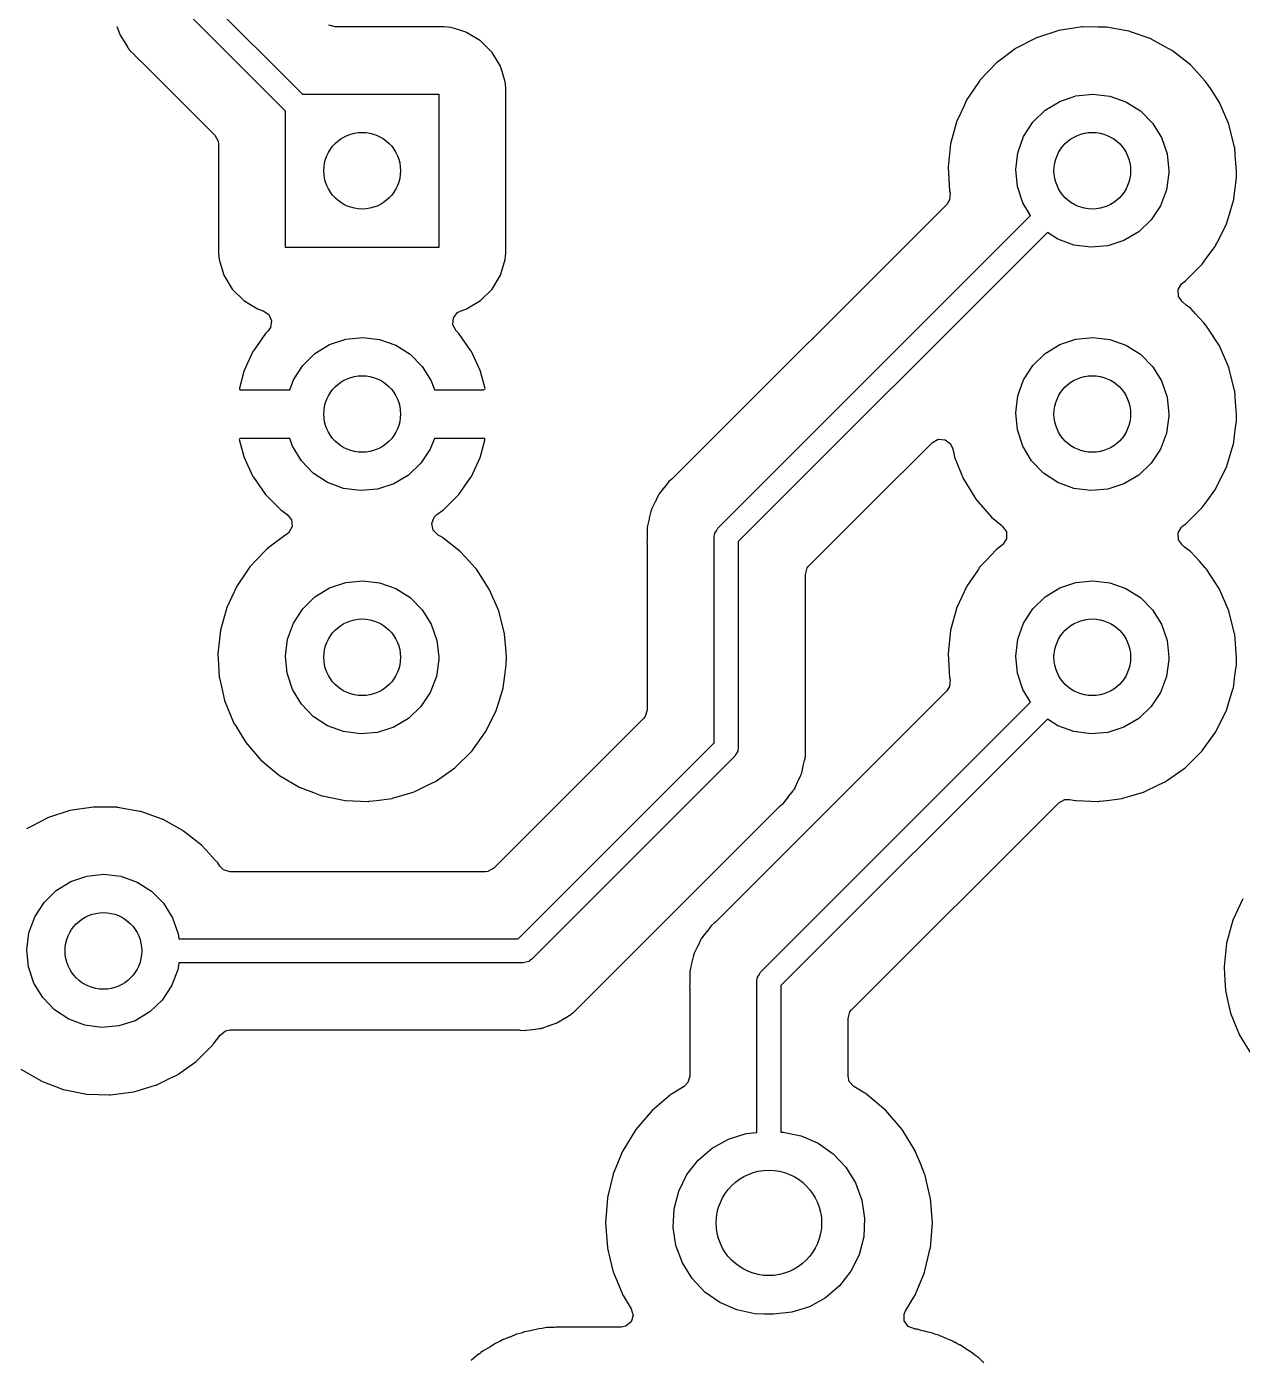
# Model space of a CAD drawing. Extents: x 20.1 to 80.3, y -80.1 to -19.9.
# Drawn here: x 51.9 to 64.59, y -61.38 to -47.47 of the extents above; entities that cross this region are included whole.
import ezdxf

# ---------------------------------------------------------------- set-up
doc = ezdxf.new("R2010")
doc.units = 0
doc.layers.add('BLACK', color=7, linetype='CONTINUOUS')

msp = doc.modelspace()

# ---------------------------------------------------------------- linework, layer by layer
at = {"layer": 'BLACK', "linetype": 'CONTINUOUS'}
for p, q in [((53.745, -47.1432), (54.7768, -48.175)), ((54.6, -48.3518), (53.5316, -47.2834)), ((52.8413, -47.4693), (52.8662, -47.5433)), ((52.8662, -47.5433), (52.8697, -47.5492)), ((52.8697, -47.5492), (52.8707, -47.5513)), ((52.8707, -47.5513), (52.871, -47.5519)), ((52.871, -47.5519), (52.8713, -47.5525)), ((52.8713, -47.5525), (52.8716, -47.5531)), ((52.8716, -47.5531), (52.8726, -47.5552)), ((52.8726, -47.5552), (52.8749, -47.5616)), ((52.8749, -47.5616), (52.9168, -47.6275)), ((55.1191, -47.4745), (55.051, -47.4545)), ((56.1934, -47.4745), (55.1191, -47.4745)), ((56.256, -47.4745), (56.1934, -47.4745)), ((56.3286, -47.4812), (56.256, -47.4745)), ((56.4179, -47.5092), (56.3286, -47.4812)), ((56.4831, -47.5296), (56.4179, -47.5092)), ((56.4904, -47.5319), (56.4831, -47.5296)), ((56.4831, -47.5296), (56.4831, -47.5296)), ((56.6354, -47.6197), (56.4904, -47.5319)), ((62.6711, -47.5103), (62.4365, -47.587)), ((62.915, -47.473), (62.6711, -47.5103)), ((62.9201, -47.4731), (62.915, -47.473)), ((63.0823, -47.4751), (62.9201, -47.4731)), ((62.9201, -47.4731), (62.9201, -47.4731)), ((63.1617, -47.476), (63.0823, -47.4751)), ((63.1668, -47.4769), (63.1617, -47.476)), ((63.3995, -47.5184), (63.1668, -47.4769)), ((63.1668, -47.4769), (63.1668, -47.4769)), ((63.4046, -47.5193), (63.3995, -47.5184)), ((63.3995, -47.5184), (63.3995, -47.5184)), ((63.4095, -47.521), (63.4046, -47.5193)), ((63.6323, -47.5999), (63.4095, -47.521)), ((63.4095, -47.521), (63.4095, -47.521)), ((52.9168, -47.6275), (52.9184, -47.6301)), ((52.9184, -47.6301), (52.9538, -47.6891)), ((52.9538, -47.6891), (52.9586, -47.697)), ((52.9586, -47.697), (52.9633, -47.702)), ((52.9633, -47.702), (52.9647, -47.7039)), ((52.9647, -47.7039), (52.9654, -47.7048)), ((52.9654, -47.7048), (52.9683, -47.7087)), ((52.9683, -47.7087), (52.9711, -47.713)), ((52.9711, -47.713), (52.9747, -47.7171)), ((52.9747, -47.7171), (52.976, -47.7184)), ((52.976, -47.7184), (53.0266, -47.7691)), ((56.7553, -47.7396), (56.6354, -47.6197)), ((62.2135, -47.704), (62.0296, -47.8422)), ((62.2177, -47.7009), (62.2135, -47.704)), ((62.2135, -47.704), (62.2135, -47.704)), ((62.4365, -47.587), (62.2177, -47.7009)), ((63.6372, -47.6017), (63.6323, -47.5999)), ((63.6323, -47.5999), (63.6323, -47.5999)), ((63.6417, -47.6042), (63.6372, -47.6017)), ((63.8487, -47.7184), (63.6417, -47.6042)), ((63.6417, -47.6042), (63.6417, -47.6042)), ((63.8532, -47.7209), (63.8487, -47.7184)), ((63.8487, -47.7184), (63.8487, -47.7184)), ((63.8573, -47.7241), (63.8532, -47.7209)), ((53.0266, -47.7691), (53.0291, -47.7716)), ((53.0291, -47.7716), (53.0818, -47.8274)), ((53.0818, -47.8274), (53.0875, -47.8312)), ((53.0875, -47.8312), (53.0923, -47.8353)), ((53.0923, -47.8353), (53.0997, -47.8422)), ((53.0997, -47.8422), (53.8626, -48.605)), ((56.8431, -47.8846), (56.7553, -47.7396)), ((62.0204, -47.8491), (61.8499, -48.0275)), ((62.0296, -47.8422), (62.0204, -47.8491)), ((64.0428, -47.8706), (63.8573, -47.7241)), ((63.8573, -47.7241), (63.8573, -47.7241)), ((56.8454, -47.8919), (56.8431, -47.8846)), ((56.8493, -47.9042), (56.8454, -47.8919)), ((56.8454, -47.8919), (56.8454, -47.8919)), ((56.8938, -48.0464), (56.8493, -47.9042)), ((64.0468, -47.8738), (64.0428, -47.8706)), ((64.0428, -47.8706), (64.0428, -47.8706)), ((64.0781, -47.9081), (64.0468, -47.8738)), ((64.1981, -48.04), (64.0781, -47.9081)), ((56.8965, -48.0758), (56.8938, -48.0464)), ((56.9002, -48.1161), (56.8965, -48.0758)), ((56.9005, -48.119), (56.9002, -48.1161)), ((56.9005, -48.1219), (56.9005, -48.119)), ((56.9005, -48.975), (56.9005, -48.1219)), ((61.7855, -48.1219), (61.7109, -48.2313)), ((61.847, -48.0317), (61.7855, -48.1219)), ((61.8499, -48.0275), (61.847, -48.0317)), ((61.847, -48.0317), (61.847, -48.0317)), ((64.2129, -48.0563), (64.1981, -48.04)), ((64.2553, -48.1219), (64.2129, -48.0563)), ((64.3469, -48.2635), (64.2553, -48.1219)), ((54.7768, -48.175), (56.2, -48.175)), ((56.2, -48.175), (56.2, -49.775)), ((61.7109, -48.2313), (61.6708, -48.3176)), ((62.5275, -48.3446), (62.6794, -48.2511)), ((62.6794, -48.2511), (62.8482, -48.1937)), ((62.8482, -48.1937), (63.0256, -48.175)), ((63.0256, -48.175), (63.2027, -48.1961)), ((63.2027, -48.1961), (63.3707, -48.256)), ((63.3707, -48.256), (63.5213, -48.3515)), ((64.4453, -48.4898), (64.3469, -48.2635)), ((54.6, -49.775), (54.6, -48.3518)), ((61.6708, -48.3176), (61.619, -48.4291)), ((62.4, -48.4694), (62.5275, -48.3446)), ((63.5213, -48.3515), (63.647, -48.4781)), ((61.607, -48.4551), (61.541, -48.6929)), ((61.619, -48.4291), (61.607, -48.4551)), ((62.3034, -48.6193), (62.4, -48.4694)), ((63.647, -48.4781), (63.7415, -48.6293)), ((64.5054, -48.7291), (64.4453, -48.4898)), ((53.8626, -48.605), (53.8966, -48.6673)), ((53.8966, -48.6673), (53.8995, -48.6941)), ((53.8995, -48.6941), (53.8995, -49.831)), ((61.541, -48.6929), (61.5148, -48.9382)), ((62.2424, -48.7869), (62.3034, -48.6193)), ((63.7415, -48.6293), (63.8001, -48.7978)), ((62.2201, -48.9638), (62.2424, -48.7869)), ((63.8001, -48.7978), (63.82, -48.975)), ((64.5058, -48.7342), (64.5054, -48.7291)), ((64.5122, -48.8113), (64.5058, -48.7342)), ((64.5058, -48.7342), (64.5058, -48.7342)), ((64.5256, -48.975), (64.5122, -48.8113)), ((61.5148, -48.9382), (61.529, -49.1845)), ((62.2375, -49.1413), (62.2201, -48.9638)), ((56.9005, -49.831), (56.9005, -48.975)), ((63.8197, -48.9973), (63.7949, -49.174)), ((63.82, -48.975), (63.8197, -48.9973)), ((64.4916, -49.2932), (64.5238, -49.0485)), ((64.5238, -49.0485), (64.5242, -49.0351)), ((64.5242, -49.0351), (64.5256, -48.9784)), ((64.5256, -48.9784), (64.5256, -48.975)), ((64.5256, -48.9784), (64.5256, -48.9784)), ((61.529, -49.1845), (61.5347, -49.2099)), ((61.5347, -49.2099), (61.5302, -49.2807)), ((62.2938, -49.3106), (62.2375, -49.1413)), ((63.7949, -49.174), (63.7315, -49.3407)), ((61.5009, -49.3267), (58.6446, -52.183)), ((61.5302, -49.2807), (61.5009, -49.3267)), ((62.3745, -49.4438), (62.2938, -49.3106)), ((63.7315, -49.3407), (63.6328, -49.4892)), ((64.451, -49.427), (64.4901, -49.2981)), ((64.4901, -49.2981), (64.4916, -49.2932)), ((64.4901, -49.2981), (64.4901, -49.2981)), ((59.1116, -52.7066), (62.3745, -49.4438)), ((63.6328, -49.4892), (63.5037, -49.6122)), ((64.4012, -49.5671), (64.4199, -49.5293)), ((64.4199, -49.5293), (64.451, -49.427)), ((62.5526, -49.6192), (59.325, -52.8468)), ((62.6593, -49.6891), (62.5526, -49.6192)), ((63.5037, -49.6122), (63.3505, -49.7035)), ((64.3202, -49.731), (64.4012, -49.5671)), ((56.2, -49.775), (54.6, -49.775)), ((62.8265, -49.7512), (62.6593, -49.6891)), ((63.0032, -49.7748), (62.8265, -49.7512)), ((63.1809, -49.7587), (63.0032, -49.7748)), ((63.3505, -49.7035), (63.1809, -49.7587)), ((64.1987, -49.9062), (64.3076, -49.7547)), ((64.3076, -49.7547), (64.3106, -49.7505)), ((64.3106, -49.7505), (64.3202, -49.731)), ((53.8995, -49.831), (53.8998, -49.8338)), ((53.8998, -49.8338), (53.8998, -49.8339)), ((53.8998, -49.8339), (53.9002, -49.8389)), ((53.9002, -49.8389), (53.9062, -49.9036)), ((53.9062, -49.9036), (53.9569, -50.0654)), ((56.8431, -50.0654), (56.8938, -49.9036)), ((56.8938, -49.9036), (56.9005, -49.831)), ((64.1666, -49.9508), (64.1987, -49.9062)), ((53.9569, -50.0654), (54.0447, -50.2104)), ((56.7553, -50.2104), (56.8431, -50.0654)), ((63.9918, -50.125), (64.1666, -49.9508)), ((54.0447, -50.2104), (54.1646, -50.3303)), ((56.6354, -50.3303), (56.7553, -50.2104)), ((63.916, -50.2166), (63.9516, -50.1552)), ((63.9192, -50.2875), (63.916, -50.2166)), ((63.9516, -50.1552), (63.9652, -50.144)), ((63.9652, -50.144), (63.9918, -50.125)), ((54.1646, -50.3303), (54.3096, -50.4181)), ((56.4904, -50.4181), (56.6354, -50.3303)), ((63.9603, -50.3455), (63.9192, -50.2875)), ((64.0007, -50.3774), (63.9603, -50.3455)), ((54.3096, -50.4181), (54.3169, -50.4204)), ((54.3169, -50.4204), (54.3169, -50.4204)), ((54.3169, -50.4204), (54.368, -50.4364)), ((54.368, -50.4364), (54.4271, -50.4759)), ((54.4271, -50.4759), (54.4554, -50.541)), ((56.3516, -50.5126), (56.3941, -50.4558)), ((56.3941, -50.4558), (56.432, -50.4364)), ((56.432, -50.4364), (56.4831, -50.4204)), ((56.4831, -50.4204), (56.4904, -50.4181)), ((56.4831, -50.4204), (56.4831, -50.4204)), ((64.0428, -50.4106), (64.0007, -50.3774)), ((64.0468, -50.4138), (64.0428, -50.4106)), ((64.0428, -50.4106), (64.0428, -50.4106)), ((64.0969, -50.4688), (64.0468, -50.4138)), ((64.1835, -50.564), (64.0969, -50.4688)), ((54.444, -50.6111), (54.4194, -50.6458)), ((54.4554, -50.541), (54.444, -50.6111)), ((56.3465, -50.5834), (56.3516, -50.5126)), ((56.3806, -50.6458), (56.3465, -50.5834)), ((64.2129, -50.5963), (64.1835, -50.564)), ((64.3469, -50.8035), (64.2129, -50.5963)), ((54.391, -50.6755), (54.2661, -50.854)), ((54.3981, -50.6671), (54.391, -50.6755)), ((54.4194, -50.6458), (54.3981, -50.6671)), ((55.0594, -50.7911), (55.2282, -50.7337)), ((55.2282, -50.7337), (55.4056, -50.715)), ((55.4056, -50.715), (55.5827, -50.7361)), ((55.5827, -50.7361), (55.7507, -50.796)), ((56.4019, -50.6671), (56.3806, -50.6458)), ((56.409, -50.6755), (56.4019, -50.6671)), ((56.5339, -50.854), (56.409, -50.6755)), ((62.6794, -50.7911), (62.8482, -50.7337)), ((62.8482, -50.7337), (63.0256, -50.715)), ((63.0256, -50.715), (63.2027, -50.7361)), ((63.2027, -50.7361), (63.3707, -50.796)), ((54.2606, -50.8635), (54.1685, -51.0609)), ((54.2661, -50.854), (54.2606, -50.8635)), ((54.78, -51.0094), (54.9075, -50.8846)), ((54.9075, -50.8846), (55.0594, -50.7911)), ((55.7507, -50.796), (55.9013, -50.8915)), ((55.9013, -50.8915), (56.027, -51.0181)), ((56.5394, -50.8635), (56.5339, -50.854)), ((56.6315, -51.0609), (56.5394, -50.8635)), ((62.4, -51.0094), (62.5275, -50.8846)), ((62.5275, -50.8846), (62.6794, -50.7911)), ((63.3707, -50.796), (63.5213, -50.8915)), ((63.5213, -50.8915), (63.647, -51.0181)), ((64.4453, -51.0298), (64.3469, -50.8035)), ((54.6834, -51.1593), (54.78, -51.0094)), ((56.027, -51.0181), (56.1215, -51.1693)), ((62.3034, -51.1593), (62.4, -51.0094)), ((63.647, -51.0181), (63.7415, -51.1693)), ((64.5054, -51.2691), (64.4453, -51.0298)), ((54.1648, -51.0712), (54.1186, -51.2435)), ((54.1685, -51.0609), (54.1648, -51.0712)), ((54.6464, -51.261), (54.6834, -51.1593)), ((56.1215, -51.1693), (56.1534, -51.261)), ((56.6352, -51.0712), (56.6315, -51.0609)), ((56.6827, -51.2485), (56.6352, -51.0712)), ((62.2424, -51.3269), (62.3034, -51.1593)), ((63.7415, -51.1693), (63.8001, -51.3378)), ((54.1186, -51.2435), (54.1189, -51.2576)), ((54.1189, -51.2576), (54.1269, -51.261)), ((54.1269, -51.261), (54.6464, -51.261)), ((56.1534, -51.261), (56.668, -51.261)), ((56.668, -51.261), (56.6815, -51.257)), ((56.6815, -51.257), (56.6827, -51.2485)), ((62.2201, -51.5038), (62.2424, -51.3269)), ((63.8001, -51.3378), (63.82, -51.515)), ((64.5058, -51.2742), (64.5054, -51.2691)), ((64.5156, -51.3928), (64.5058, -51.2742)), ((64.5058, -51.2742), (64.5058, -51.2742)), ((64.5256, -51.515), (64.5156, -51.3928)), ((62.2375, -51.6813), (62.2201, -51.5038)), ((63.8197, -51.5373), (63.7949, -51.714)), ((63.82, -51.515), (63.8197, -51.5373)), ((64.5154, -51.6525), (64.5234, -51.5919)), ((64.5234, -51.5919), (64.5238, -51.5885)), ((64.5234, -51.5919), (64.5234, -51.5919)), ((64.5238, -51.5885), (64.525, -51.5401)), ((64.525, -51.5401), (64.5256, -51.5184)), ((64.5256, -51.5184), (64.5256, -51.515)), ((64.5256, -51.5184), (64.5256, -51.5184)), ((62.2938, -51.8506), (62.2375, -51.6813)), ((63.7949, -51.714), (63.7315, -51.8807)), ((64.4916, -51.8332), (64.5154, -51.6525)), ((54.1185, -51.773), (54.1173, -51.7815)), ((54.1173, -51.7815), (54.1648, -51.9588)), ((54.132, -51.769), (54.1185, -51.773)), ((54.6466, -51.769), (54.132, -51.769)), ((54.6738, -51.8506), (54.6466, -51.769)), ((54.7662, -52.0031), (54.6738, -51.8506)), ((56.1115, -51.8807), (56.0128, -52.0292)), ((56.154, -51.769), (56.1115, -51.8807)), ((56.6731, -51.769), (56.154, -51.769)), ((56.6352, -51.9588), (56.6814, -51.7865)), ((56.6811, -51.7724), (56.6731, -51.769)), ((56.6814, -51.7865), (56.6811, -51.7724)), ((60.7056, -52.4569), (61.3505, -51.8119)), ((61.3505, -51.8119), (61.4128, -51.7779)), ((61.4128, -51.7779), (61.4836, -51.7829)), ((61.4836, -51.7829), (61.5405, -51.8255)), ((61.5405, -51.8255), (61.5625, -51.8733)), ((61.5625, -51.8733), (61.5701, -51.9067)), ((62.3862, -52.0031), (62.2938, -51.8506)), ((63.7315, -51.8807), (63.6328, -52.0292)), ((64.4515, -51.9652), (64.4901, -51.8381)), ((64.4901, -51.8381), (64.4916, -51.8332)), ((64.4901, -51.8381), (64.4901, -51.8381)), ((54.1648, -51.9588), (54.1685, -51.9691)), ((54.1685, -51.9691), (54.2606, -52.1665)), ((54.8901, -52.1314), (54.7662, -52.0031)), ((56.0128, -52.0292), (55.8837, -52.1522)), ((56.5394, -52.1665), (56.6315, -51.9691)), ((56.6315, -51.9691), (56.6352, -51.9588)), ((61.5701, -51.9067), (61.5833, -51.9652)), ((61.5833, -51.9652), (61.6761, -52.1939)), ((62.5101, -52.1314), (62.3862, -52.0031)), ((63.6328, -52.0292), (63.5037, -52.1522)), ((64.4199, -52.0693), (64.4515, -51.9652)), ((54.2606, -52.1665), (54.2661, -52.176)), ((55.0393, -52.2291), (54.8901, -52.1314)), ((55.8837, -52.1522), (55.7305, -52.2435)), ((56.5339, -52.176), (56.5394, -52.1665)), ((62.6593, -52.2291), (62.5101, -52.1314)), ((63.5037, -52.1522), (63.3505, -52.2435)), ((64.3106, -52.2905), (64.4199, -52.0693)), ((54.2661, -52.176), (54.391, -52.3545)), ((55.2065, -52.2912), (55.0393, -52.2291)), ((55.3832, -52.3148), (55.2065, -52.2912)), ((55.5609, -52.2987), (55.3832, -52.3148)), ((55.7305, -52.2435), (55.5609, -52.2987)), ((56.409, -52.3545), (56.5339, -52.176)), ((58.5494, -52.2867), (58.5005, -52.3476)), ((58.5512, -52.2844), (58.5494, -52.2867)), ((58.5987, -52.2224), (58.5512, -52.2844)), ((58.6368, -52.1901), (58.5987, -52.2224)), ((58.6446, -52.183), (58.6368, -52.1901)), ((61.6761, -52.1939), (61.6788, -52.1983)), ((61.6788, -52.1983), (61.6788, -52.1983)), ((61.6788, -52.1983), (61.6969, -52.2278)), ((61.6969, -52.2278), (61.805, -52.4042)), ((62.8265, -52.2912), (62.6593, -52.2291)), ((63.0032, -52.3148), (62.8265, -52.2912)), ((63.1809, -52.2987), (63.0032, -52.3148)), ((63.3505, -52.2435), (63.1809, -52.2987)), ((64.2063, -52.4356), (64.3076, -52.2947)), ((64.3076, -52.2947), (64.3106, -52.2905)), ((54.391, -52.3545), (54.3981, -52.3629)), ((54.3981, -52.3629), (54.5521, -52.5169)), ((56.2479, -52.5169), (56.4019, -52.3629)), ((56.4019, -52.3629), (56.409, -52.3545)), ((58.4554, -52.4384), (58.4207, -52.5083)), ((58.4567, -52.4356), (58.4554, -52.4384)), ((58.4707, -52.4056), (58.4567, -52.4356)), ((58.4897, -52.3648), (58.4707, -52.4056)), ((58.4939, -52.3594), (58.4897, -52.3648)), ((58.4951, -52.3574), (58.4939, -52.3594)), ((58.4954, -52.3569), (58.4951, -52.3574)), ((58.4958, -52.3562), (58.4954, -52.3569)), ((58.4961, -52.3558), (58.4958, -52.3562)), ((58.4974, -52.3537), (58.4961, -52.3558)), ((58.5005, -52.3476), (58.4974, -52.3537)), ((61.805, -52.4042), (61.9666, -52.5907)), ((64.1666, -52.4908), (64.2063, -52.4356)), ((54.5521, -52.5169), (54.5605, -52.524)), ((54.5605, -52.524), (54.6168, -52.5634)), ((54.6168, -52.5634), (54.6611, -52.6188)), ((56.1528, -52.5921), (56.181, -52.5649)), ((56.181, -52.5649), (56.2395, -52.524)), ((56.2395, -52.524), (56.2479, -52.5169)), ((58.4124, -52.5341), (58.3969, -52.6036)), ((58.4139, -52.5274), (58.4124, -52.5341)), ((58.4124, -52.5341), (58.4124, -52.5341)), ((58.4168, -52.5212), (58.4139, -52.5274)), ((58.4176, -52.519), (58.4168, -52.5212)), ((58.4177, -52.5184), (58.4176, -52.519)), ((58.418, -52.5177), (58.4177, -52.5184)), ((58.4182, -52.5172), (58.418, -52.5177)), ((58.4191, -52.5149), (58.4182, -52.5172)), ((58.4207, -52.5083), (58.4191, -52.5149)), ((60.0624, -53.1), (60.7056, -52.4569)), ((61.9666, -52.5907), (62.0789, -52.684)), ((63.9918, -52.665), (64.1666, -52.4908)), ((54.6684, -52.6894), (54.6364, -52.7528)), ((54.6611, -52.6188), (54.6684, -52.6894)), ((56.1277, -52.6585), (56.1528, -52.5921)), ((56.1425, -52.728), (56.1277, -52.6585)), ((56.1924, -52.7784), (56.1425, -52.728)), ((58.3748, -52.7024), (58.3745, -52.7079)), ((58.3745, -52.7079), (58.3745, -52.7813)), ((58.3759, -52.6974), (58.3748, -52.7024)), ((58.3766, -52.6926), (58.3759, -52.6974)), ((58.3768, -52.6915), (58.3766, -52.6926)), ((58.3771, -52.6891), (58.3768, -52.6915)), ((58.3773, -52.6823), (58.3771, -52.6891)), ((58.3946, -52.613), (58.3773, -52.6823)), ((58.3962, -52.6066), (58.3946, -52.613)), ((58.3969, -52.6036), (58.3962, -52.6066)), ((59.0968, -52.7336), (59.1116, -52.7066)), ((62.0789, -52.684), (62.0834, -52.6877)), ((62.0834, -52.6877), (62.123, -52.7466)), ((63.916, -52.7566), (63.9516, -52.6952)), ((63.9516, -52.6952), (63.9652, -52.684)), ((63.9652, -52.684), (63.9918, -52.665)), ((54.5935, -52.784), (54.4304, -52.9066)), ((54.5977, -52.7809), (54.5935, -52.784)), ((54.5935, -52.784), (54.5935, -52.784)), ((54.6027, -52.7783), (54.5977, -52.7809)), ((54.603, -52.7781), (54.6027, -52.7783)), ((54.6066, -52.7758), (54.603, -52.7781)), ((54.6364, -52.7528), (54.6064, -52.7755)), ((54.6064, -52.7755), (54.6066, -52.7758)), ((56.2287, -52.7984), (56.1924, -52.7784)), ((56.2332, -52.8009), (56.2287, -52.7984)), ((56.2287, -52.7984), (56.2287, -52.7984)), ((56.2373, -52.8041), (56.2332, -52.8009)), ((56.4228, -52.9506), (56.2373, -52.8041)), ((56.2373, -52.8041), (56.2373, -52.8041)), ((58.3733, -52.8275), (58.3723, -52.8616)), ((58.3723, -52.8616), (58.3736, -52.8683)), ((58.3745, -52.7848), (58.3733, -52.8275)), ((58.3736, -52.8683), (58.3741, -52.8746)), ((58.3745, -52.7813), (58.3745, -52.7848)), ((59.075, -52.795), (59.0782, -52.773)), ((59.075, -54.9482), (59.075, -52.795)), ((59.0779, -52.7684), (59.0792, -52.7659)), ((59.0782, -52.773), (59.0779, -52.7684)), ((59.0792, -52.7659), (59.0801, -52.7595)), ((59.0801, -52.7595), (59.0968, -52.7336)), ((59.325, -52.8468), (59.325, -55)), ((62.1245, -52.8176), (62.0874, -52.8781)), ((62.123, -52.7466), (62.1245, -52.8176)), ((63.9192, -52.8275), (63.916, -52.7566)), ((63.9603, -52.8855), (63.9192, -52.8275)), ((54.3968, -52.9328), (54.2905, -53.044)), ((54.4004, -52.9291), (54.3968, -52.9328)), ((54.4304, -52.9066), (54.4004, -52.9291)), ((56.4268, -52.9538), (56.4228, -52.9506)), ((56.4228, -52.9506), (56.4228, -52.9506)), ((56.5167, -53.0526), (56.4268, -52.9538)), ((58.3741, -52.8746), (58.3745, -52.8847)), ((58.3745, -52.8847), (58.3745, -54.6059)), ((62.0168, -52.9328), (61.9105, -53.044)), ((62.0204, -52.9291), (62.0168, -52.9328)), ((62.0504, -52.9066), (62.0204, -52.9291)), ((62.0785, -52.8854), (62.0504, -52.9066)), ((62.0874, -52.8781), (62.0785, -52.8854)), ((63.9832, -52.9036), (63.9603, -52.8855)), ((64.0428, -52.9506), (63.9832, -52.9036)), ((64.0468, -52.9538), (64.0428, -52.9506)), ((64.0428, -52.9506), (64.0428, -52.9506)), ((64.1367, -53.0526), (64.0468, -52.9538)), ((54.2072, -53.1407), (54.0909, -53.3113)), ((54.227, -53.1117), (54.2072, -53.1407)), ((54.2299, -53.1075), (54.227, -53.1117)), ((54.227, -53.1117), (54.227, -53.1117)), ((54.2905, -53.044), (54.2299, -53.1075)), ((56.579, -53.121), (56.5167, -53.0526)), ((56.5929, -53.1363), (56.579, -53.121)), ((56.7269, -53.3435), (56.5929, -53.1363)), ((60.0255, -53.1891), (60.0455, -53.121)), ((60.0455, -53.121), (60.0624, -53.1)), ((61.8272, -53.1407), (61.7109, -53.3113)), ((61.847, -53.1117), (61.8272, -53.1407)), ((61.8499, -53.1075), (61.847, -53.1117)), ((61.847, -53.1117), (61.847, -53.1117)), ((61.9105, -53.044), (61.8499, -53.1075)), ((64.199, -53.121), (64.1367, -53.0526)), ((64.2129, -53.1363), (64.199, -53.121)), ((64.3469, -53.3435), (64.2129, -53.1363)), ((55.0594, -53.3311), (55.2282, -53.2737)), ((55.2282, -53.2737), (55.4056, -53.255)), ((55.4056, -53.255), (55.5827, -53.2761)), ((55.5827, -53.2761), (55.7507, -53.336)), ((60.0255, -54.9103), (60.0255, -53.1891)), ((62.6794, -53.3311), (62.8482, -53.2737)), ((62.8482, -53.2737), (63.0256, -53.255)), ((63.0256, -53.255), (63.2027, -53.2761)), ((63.2027, -53.2761), (63.3707, -53.336)), ((54.0909, -53.3113), (53.987, -53.5351)), ((54.78, -53.5494), (54.9075, -53.4246)), ((54.9075, -53.4246), (55.0594, -53.3311)), ((55.7507, -53.336), (55.9013, -53.4315)), ((56.8253, -53.5698), (56.7269, -53.3435)), ((61.7109, -53.3113), (61.607, -53.5351)), ((62.4, -53.5494), (62.5275, -53.4246)), ((62.5275, -53.4246), (62.6794, -53.3311)), ((63.3707, -53.336), (63.5213, -53.4315)), ((64.4453, -53.5698), (64.3469, -53.3435)), ((53.987, -53.5351), (53.921, -53.7729)), ((54.6834, -53.6993), (54.78, -53.5494)), ((55.9013, -53.4315), (56.027, -53.5581)), ((56.027, -53.5581), (56.1215, -53.7093)), ((61.607, -53.5351), (61.541, -53.7729)), ((62.3034, -53.6993), (62.4, -53.5494)), ((63.5213, -53.4315), (63.647, -53.5581)), ((63.647, -53.5581), (63.7415, -53.7093)), ((54.6224, -53.8669), (54.6834, -53.6993)), ((56.8854, -53.8091), (56.8253, -53.5698)), ((62.2424, -53.8669), (62.3034, -53.6993)), ((64.5054, -53.8091), (64.4453, -53.5698)), ((53.921, -53.7729), (53.8948, -54.0182)), ((56.1215, -53.7093), (56.1801, -53.8778)), ((56.8858, -53.8142), (56.8854, -53.8091)), ((56.8977, -53.9579), (56.8858, -53.8142)), ((56.8858, -53.8142), (56.8858, -53.8142)), ((61.541, -53.7729), (61.5148, -54.0182)), ((63.7415, -53.7093), (63.8001, -53.8778)), ((64.5058, -53.8142), (64.5054, -53.8091)), ((64.5058, -53.8142), (64.5058, -53.8142)), ((64.5177, -53.9579), (64.5058, -53.8142)), ((54.6001, -54.0438), (54.6224, -53.8669)), ((56.1801, -53.8778), (56.2, -54.055)), ((56.9056, -54.055), (56.8977, -53.9579)), ((62.2201, -54.0438), (62.2424, -53.8669)), ((63.8001, -53.8778), (63.82, -54.055)), ((64.5226, -54.0182), (64.5177, -53.9579)), ((53.8948, -54.0182), (53.8951, -54.0234)), ((53.8951, -54.0234), (53.901, -54.1252)), ((53.8951, -54.0234), (53.8951, -54.0234)), ((54.6175, -54.2213), (54.6001, -54.0438)), ((56.1997, -54.0773), (56.1749, -54.254)), ((56.2, -54.055), (56.1997, -54.0773)), ((56.9038, -54.1285), (56.9055, -54.0611)), ((56.9055, -54.0611), (56.9056, -54.0584)), ((56.9056, -54.0584), (56.9056, -54.055)), ((56.9056, -54.0584), (56.9056, -54.0584)), ((61.5148, -54.0182), (61.529, -54.2645)), ((62.2375, -54.2213), (62.2201, -54.0438)), ((63.8197, -54.0773), (63.7949, -54.254)), ((63.82, -54.055), (63.8197, -54.0773)), ((64.5256, -54.055), (64.5226, -54.0182)), ((64.5238, -54.1285), (64.5255, -54.0611)), ((64.5255, -54.0611), (64.5256, -54.0584)), ((64.5256, -54.0584), (64.5256, -54.055)), ((64.5256, -54.0584), (64.5256, -54.0584)), ((53.901, -54.1252), (53.909, -54.2645)), ((54.6738, -54.3906), (54.6175, -54.2213)), ((56.1749, -54.254), (56.1115, -54.4207)), ((56.8716, -54.3732), (56.8884, -54.2462)), ((56.8884, -54.2462), (56.9034, -54.1319)), ((56.9034, -54.1319), (56.9038, -54.1285)), ((56.9034, -54.1319), (56.9034, -54.1319)), ((62.2938, -54.3906), (62.2375, -54.2213)), ((63.7949, -54.254), (63.7315, -54.4207)), ((64.4916, -54.3732), (64.5084, -54.2462)), ((64.5084, -54.2462), (64.5234, -54.1319)), ((64.5234, -54.1319), (64.5238, -54.1285)), ((64.5234, -54.1319), (64.5234, -54.1319)), ((53.909, -54.2645), (53.9101, -54.2696)), ((53.9101, -54.2696), (53.9101, -54.2696)), ((53.9101, -54.2696), (53.9307, -54.3607)), ((53.9307, -54.3607), (53.9633, -54.5052)), ((54.7662, -54.5431), (54.6738, -54.3906)), ((56.8296, -54.5116), (56.8701, -54.3781)), ((56.8701, -54.3781), (56.8716, -54.3732)), ((56.8701, -54.3781), (56.8701, -54.3781)), ((61.5302, -54.3607), (61.5009, -54.4067)), ((61.529, -54.2645), (61.5347, -54.2899)), ((61.5347, -54.2899), (61.5302, -54.3607)), ((62.3745, -54.5238), (62.2938, -54.3906)), ((64.4496, -54.5116), (64.4901, -54.3781)), ((64.4901, -54.3781), (64.4916, -54.3732)), ((64.4901, -54.3781), (64.4901, -54.3781)), ((53.9633, -54.5052), (54.0561, -54.7339)), ((56.1115, -54.4207), (56.0128, -54.5692)), ((56.7999, -54.6093), (56.8296, -54.5116)), ((61.5009, -54.4067), (59.0896, -56.818)), ((59.5566, -57.3416), (62.3745, -54.5238)), ((63.7315, -54.4207), (63.6328, -54.5692)), ((64.4199, -54.6093), (64.4496, -54.5116)), ((54.8901, -54.6714), (54.7662, -54.5431)), ((55.0393, -54.7691), (54.8901, -54.6714)), ((56.0128, -54.5692), (55.8837, -54.6922)), ((56.6906, -54.8305), (56.7999, -54.6093)), ((58.3545, -54.674), (58.3376, -54.695)), ((58.3745, -54.6059), (58.3545, -54.674)), ((63.6328, -54.5692), (63.5037, -54.6922)), ((64.3106, -54.8305), (64.4199, -54.6093)), ((54.0561, -54.7339), (54.0588, -54.7383)), ((54.0588, -54.7383), (54.0588, -54.7383)), ((54.0588, -54.7383), (54.0768, -54.7676)), ((54.0768, -54.7676), (54.185, -54.9442)), ((55.2065, -54.8312), (55.0393, -54.7691)), ((55.7305, -54.7835), (55.5609, -54.8387)), ((55.8837, -54.6922), (55.7305, -54.7835)), ((58.3376, -54.695), (56.775, -56.2576)), ((62.5526, -54.6992), (59.77, -57.4818)), ((62.6593, -54.7691), (62.5526, -54.6992)), ((62.8265, -54.8312), (62.6593, -54.7691)), ((63.3505, -54.7835), (63.1809, -54.8387)), ((63.5037, -54.6922), (63.3505, -54.7835)), ((54.185, -54.9442), (54.3466, -55.1307)), ((55.3832, -54.8548), (55.2065, -54.8312)), ((55.5609, -54.8387), (55.3832, -54.8548)), ((56.5615, -55.0102), (56.6876, -54.8347)), ((56.6876, -54.8347), (56.6906, -54.8305)), ((57.0282, -56.995), (59.075, -54.9482)), ((60.0259, -54.9204), (60.0255, -54.9103)), ((60.0255, -55.0102), (60.0275, -54.9402)), ((60.0264, -54.9267), (60.0259, -54.9204)), ((60.0277, -54.9334), (60.0264, -54.9267)), ((60.0275, -54.9402), (60.0277, -54.9334)), ((60.0275, -54.9402), (60.0275, -54.9402)), ((63.0032, -54.8548), (62.8265, -54.8312)), ((63.1809, -54.8387), (63.0032, -54.8548)), ((64.1815, -55.0102), (64.3076, -54.8347)), ((64.3076, -54.8347), (64.3106, -54.8305)), ((56.3718, -55.205), (56.5466, -55.0308)), ((56.5466, -55.0308), (56.5615, -55.0102)), ((59.2884, -55.0884), (57.1684, -57.2084)), ((59.3032, -55.0614), (59.2884, -55.0884)), ((59.3199, -55.0355), (59.3032, -55.0614)), ((59.3208, -55.0291), (59.3199, -55.0355)), ((59.3221, -55.0266), (59.3208, -55.0291)), ((59.325, -55), (59.3218, -55.022)), ((59.3218, -55.022), (59.3221, -55.0266)), ((60.0241, -55.0976), (60.0252, -55.0926)), ((60.0252, -55.0926), (60.0255, -55.0871)), ((60.0255, -55.0137), (60.0255, -55.0102)), ((60.0255, -55.0871), (60.0255, -55.0137)), ((63.9918, -55.205), (64.1666, -55.0308)), ((64.1666, -55.0308), (64.1815, -55.0102)), ((54.3466, -55.1307), (54.3505, -55.134)), ((54.3505, -55.134), (54.3505, -55.134)), ((54.3505, -55.134), (54.4011, -55.176)), ((54.4011, -55.176), (54.5364, -55.2884)), ((56.1752, -55.3453), (56.3676, -55.208)), ((56.3676, -55.208), (56.3718, -55.205)), ((56.3676, -55.208), (56.3676, -55.208)), ((59.9876, -55.2609), (60.0031, -55.1914)), ((60.0031, -55.1914), (60.0038, -55.1884)), ((60.0038, -55.1884), (60.0174, -55.134)), ((60.0174, -55.134), (60.0227, -55.1127)), ((60.0227, -55.1127), (60.0229, -55.1059)), ((60.0229, -55.1059), (60.0232, -55.1035)), ((60.0232, -55.1035), (60.0234, -55.1024)), ((60.0234, -55.1024), (60.0241, -55.0976)), ((63.7952, -55.3453), (63.9876, -55.208)), ((63.9876, -55.208), (63.9918, -55.205)), ((63.9876, -55.208), (63.9876, -55.208)), ((54.5364, -55.2884), (54.7494, -55.4128)), ((56.0906, -55.3877), (56.1663, -55.3506)), ((56.1663, -55.3506), (56.171, -55.3483)), ((56.1663, -55.3506), (56.1663, -55.3506)), ((56.171, -55.3483), (56.1752, -55.3453)), ((56.1752, -55.3453), (56.1752, -55.3453)), ((59.9103, -55.4302), (59.9433, -55.3594)), ((59.9433, -55.3594), (59.9446, -55.3566)), ((59.9446, -55.3566), (59.9642, -55.3171)), ((59.9642, -55.3171), (59.9793, -55.2867)), ((59.9793, -55.2867), (59.9809, -55.2801)), ((59.9809, -55.2801), (59.9818, -55.2778)), ((59.9818, -55.2778), (59.982, -55.2773)), ((59.982, -55.2773), (59.9823, -55.2766)), ((59.9823, -55.2766), (59.9824, -55.276)), ((59.9824, -55.276), (59.9832, -55.2738)), ((59.9832, -55.2738), (59.9861, -55.2676)), ((59.9861, -55.2676), (59.9876, -55.2609)), ((59.9876, -55.2609), (59.9876, -55.2609)), ((63.7106, -55.3877), (63.7863, -55.3506)), ((63.7863, -55.3506), (63.791, -55.3483)), ((63.7863, -55.3506), (63.7863, -55.3506)), ((63.791, -55.3483), (63.7952, -55.3453)), ((63.7952, -55.3453), (63.7952, -55.3453)), ((54.7494, -55.4128), (54.7543, -55.4147)), ((54.7543, -55.4147), (54.7543, -55.4147)), ((54.7543, -55.4147), (54.8918, -55.4672)), ((54.8918, -55.4672), (54.9799, -55.5009)), ((54.9799, -55.5009), (54.985, -55.5019)), ((54.985, -55.5019), (54.985, -55.5019)), ((54.985, -55.5019), (55.0348, -55.512)), ((55.0348, -55.512), (55.2217, -55.5501)), ((55.718, -55.5263), (55.9338, -55.4615)), ((55.9338, -55.4615), (55.9494, -55.4568)), ((55.9494, -55.4568), (56.0906, -55.3877)), ((59.8013, -55.5726), (59.8488, -55.5106)), ((59.8488, -55.5106), (59.8506, -55.5082)), ((59.8506, -55.5082), (59.8995, -55.4474)), ((59.8995, -55.4474), (59.9026, -55.4413)), ((59.9026, -55.4413), (59.9039, -55.4392)), ((59.9039, -55.4392), (59.9042, -55.4388)), ((59.9042, -55.4388), (59.9046, -55.4381)), ((59.9046, -55.4381), (59.9049, -55.4376)), ((59.9049, -55.4376), (59.9061, -55.4356)), ((59.9061, -55.4356), (59.9103, -55.4302)), ((63.338, -55.5263), (63.5538, -55.4615)), ((63.5538, -55.4615), (63.5694, -55.4568)), ((63.5694, -55.4568), (63.7106, -55.3877)), ((52.595, -55.618), (52.3511, -55.6553)), ((52.6001, -55.6181), (52.595, -55.618)), ((52.7623, -55.6201), (52.6001, -55.6181)), ((52.6001, -55.6181), (52.6001, -55.6181)), ((52.8417, -55.621), (52.7623, -55.6201)), ((52.8468, -55.6219), (52.8417, -55.621)), ((53.0795, -55.6634), (52.8468, -55.6219)), ((52.8468, -55.6219), (52.8468, -55.6219)), ((55.2217, -55.5501), (55.2269, -55.5502)), ((55.2269, -55.5502), (55.2269, -55.5502)), ((55.2269, -55.5502), (55.4631, -55.5589)), ((55.4631, -55.5589), (55.4631, -55.5589)), ((55.4631, -55.5589), (55.4683, -55.5591)), ((55.4683, -55.5591), (55.4734, -55.5584)), ((55.4734, -55.5584), (55.5497, -55.5487)), ((55.4734, -55.5584), (55.4734, -55.5584)), ((55.5497, -55.5487), (55.713, -55.5277)), ((55.713, -55.5277), (55.718, -55.5263)), ((55.718, -55.5263), (55.718, -55.5263)), ((57.7272, -57.6403), (59.7554, -55.612)), ((59.7554, -55.612), (59.7632, -55.6049)), ((59.7632, -55.6049), (59.7961, -55.577)), ((59.7961, -55.577), (59.8013, -55.5726)), ((60.5074, -57.735), (62.6698, -55.5727)), ((62.6698, -55.5727), (62.7321, -55.5387)), ((62.7321, -55.5387), (62.784, -55.5383)), ((62.784, -55.5383), (62.8417, -55.5501)), ((62.8417, -55.5501), (62.8469, -55.5502)), ((62.8469, -55.5502), (62.8469, -55.5502)), ((62.8469, -55.5502), (63.0831, -55.5589)), ((63.0831, -55.5589), (63.0831, -55.5589)), ((63.0831, -55.5589), (63.0883, -55.5591)), ((63.0883, -55.5591), (63.0934, -55.5584)), ((63.0934, -55.5584), (63.1697, -55.5487)), ((63.0934, -55.5584), (63.0934, -55.5584)), ((63.1697, -55.5487), (63.333, -55.5277)), ((63.333, -55.5277), (63.338, -55.5263)), ((63.338, -55.5263), (63.338, -55.5263)), ((52.1119, -55.7344), (51.9512, -55.8181)), ((52.1165, -55.732), (52.1119, -55.7344)), ((52.1119, -55.7344), (52.1119, -55.7344)), ((52.3511, -55.6553), (52.1165, -55.732)), ((53.0846, -55.6643), (53.0795, -55.6634)), ((53.0795, -55.6634), (53.0795, -55.6634)), ((53.0895, -55.666), (53.0846, -55.6643)), ((53.3123, -55.7449), (53.0895, -55.666)), ((53.0895, -55.666), (53.0895, -55.666)), ((53.3172, -55.7467), (53.3123, -55.7449)), ((53.3123, -55.7449), (53.3123, -55.7449)), ((53.3217, -55.7492), (53.3172, -55.7467)), ((53.5287, -55.8634), (53.3217, -55.7492)), ((53.3217, -55.7492), (53.3217, -55.7492)), ((51.9512, -55.8181), (51.8977, -55.8459)), ((53.5332, -55.8659), (53.5287, -55.8634)), ((53.5287, -55.8634), (53.5287, -55.8634)), ((53.5373, -55.8691), (53.5332, -55.8659)), ((53.7228, -56.0156), (53.5373, -55.8691)), ((53.5373, -55.8691), (53.5373, -55.8691)), ((53.7268, -56.0188), (53.7228, -56.0156)), ((53.7228, -56.0156), (53.7228, -56.0156)), ((53.7726, -56.0691), (53.7268, -56.0188)), ((53.8666, -56.1725), (53.7726, -56.0691)), ((53.8929, -56.2013), (53.8666, -56.1725)), ((53.9159, -56.2369), (53.8929, -56.2013)), ((52.3594, -56.3961), (52.5282, -56.3387)), ((52.5282, -56.3387), (52.7056, -56.32)), ((52.7056, -56.32), (52.8827, -56.3411)), ((52.8827, -56.3411), (53.0507, -56.401)), ((53.9536, -56.2745), (53.9159, -56.2369)), ((54.0217, -56.2945), (53.9536, -56.2745)), ((56.6859, -56.2945), (54.0217, -56.2945)), ((56.7127, -56.2916), (56.6859, -56.2945)), ((56.775, -56.2576), (56.7127, -56.2916)), ((52.2075, -56.4896), (52.3594, -56.3961)), ((53.0507, -56.401), (53.2013, -56.4965)), ((51.9834, -56.7643), (52.08, -56.6144)), ((52.08, -56.6144), (52.2075, -56.4896)), ((53.2013, -56.4965), (53.327, -56.6231)), ((53.327, -56.6231), (53.4215, -56.7743)), ((64.5909, -56.5763), (64.487, -56.8001)), ((51.9224, -56.9319), (51.9834, -56.7643)), ((53.4215, -56.7743), (53.4801, -56.9428)), ((59.0437, -56.8574), (58.9962, -56.9194)), ((59.0818, -56.8251), (59.0437, -56.8574)), ((59.0896, -56.818), (59.0818, -56.8251)), ((64.487, -56.8001), (64.421, -57.0379)), ((51.9001, -57.1088), (51.9224, -56.9319)), ((53.4801, -56.9428), (53.486, -56.995)), ((53.486, -56.995), (57.0282, -56.995)), ((58.9347, -56.9998), (58.9017, -57.0706)), ((58.9389, -56.9944), (58.9347, -56.9998)), ((58.9401, -56.9924), (58.9389, -56.9944)), ((58.9404, -56.9919), (58.9401, -56.9924)), ((58.9408, -56.9912), (58.9404, -56.9919)), ((58.9411, -56.9908), (58.9408, -56.9912)), ((58.9424, -56.9887), (58.9411, -56.9908)), ((58.9455, -56.9826), (58.9424, -56.9887)), ((58.9944, -56.9217), (58.9455, -56.9826)), ((58.9962, -56.9194), (58.9944, -56.9217)), ((64.421, -57.0379), (64.3948, -57.2832)), ((51.9175, -57.2863), (51.9001, -57.1088)), ((58.8574, -57.1691), (58.8419, -57.2386)), ((58.8589, -57.1624), (58.8574, -57.1691)), ((58.8574, -57.1691), (58.8574, -57.1691)), ((58.8618, -57.1562), (58.8589, -57.1624)), ((58.8626, -57.154), (58.8618, -57.1562)), ((58.8627, -57.1534), (58.8626, -57.154)), ((58.863, -57.1527), (58.8627, -57.1534)), ((58.8632, -57.1522), (58.863, -57.1527)), ((58.8641, -57.1499), (58.8632, -57.1522)), ((58.8657, -57.1433), (58.8641, -57.1499)), ((58.9004, -57.0734), (58.8657, -57.1433)), ((58.9017, -57.0706), (58.9004, -57.0734)), ((51.9738, -57.4556), (51.9175, -57.2863)), ((53.4749, -57.319), (53.4115, -57.4857)), ((53.4853, -57.245), (53.4749, -57.319)), ((57.08, -57.245), (53.4853, -57.245)), ((57.1095, -57.2363), (57.08, -57.245)), ((57.1396, -57.2299), (57.1095, -57.2363)), ((57.1448, -57.226), (57.1396, -57.2299)), ((57.1475, -57.2252), (57.1448, -57.226)), ((57.1506, -57.2217), (57.1475, -57.2252)), ((57.1684, -57.2084), (57.1506, -57.2217)), ((58.8223, -57.3173), (58.8221, -57.3241)), ((58.8343, -57.2691), (58.8223, -57.3173)), ((58.8412, -57.2416), (58.8343, -57.2691)), ((58.8419, -57.2386), (58.8412, -57.2416)), ((64.3948, -57.2832), (64.3951, -57.2884)), ((64.3951, -57.2884), (64.3951, -57.2884)), ((64.3951, -57.2884), (64.4031, -57.4275)), ((52.0662, -57.6081), (51.9738, -57.4556)), ((58.8195, -57.4198), (58.818, -57.4723)), ((58.8198, -57.3374), (58.8195, -57.3429)), ((58.8195, -57.3429), (58.8195, -57.4163)), ((58.8195, -57.4163), (58.8195, -57.4198)), ((58.8209, -57.3324), (58.8198, -57.3374)), ((58.8216, -57.3276), (58.8209, -57.3324)), ((58.8218, -57.3265), (58.8216, -57.3276)), ((58.8221, -57.3241), (58.8218, -57.3265)), ((59.52, -57.43), (59.5232, -57.408)), ((59.52, -59.0154), (59.52, -57.43)), ((59.5229, -57.4034), (59.5242, -57.4009)), ((59.5232, -57.408), (59.5229, -57.4034)), ((59.5242, -57.4009), (59.5251, -57.3945)), ((59.5251, -57.3945), (59.5418, -57.3686)), ((59.5418, -57.3686), (59.5566, -57.3416)), ((64.4031, -57.4275), (64.409, -57.5295)), ((53.4115, -57.4857), (53.3128, -57.6342)), ((58.818, -57.4723), (58.8173, -57.4966)), ((58.8173, -57.4966), (58.8186, -57.5033)), ((58.8186, -57.5033), (58.8191, -57.5096)), ((58.8191, -57.5096), (58.8195, -57.5197)), ((58.8195, -57.5197), (58.8195, -58.4275)), ((59.77, -57.4818), (59.77, -59.0116)), ((64.409, -57.5295), (64.4101, -57.5346)), ((64.4101, -57.5346), (64.4101, -57.5346)), ((64.4101, -57.5346), (64.4356, -57.6477)), ((52.1901, -57.7364), (52.0662, -57.6081)), ((52.3393, -57.8341), (52.1901, -57.7364)), ((53.3128, -57.6342), (53.1837, -57.7572)), ((57.6021, -57.7653), (57.654, -57.7134)), ((57.654, -57.7134), (57.6566, -57.7109)), ((57.6566, -57.7109), (57.7074, -57.6629)), ((57.7074, -57.6629), (57.7124, -57.6582)), ((57.7074, -57.6629), (57.7074, -57.6629)), ((57.7124, -57.6582), (57.7162, -57.6525)), ((57.7162, -57.6525), (57.7203, -57.6477)), ((57.7203, -57.6477), (57.7272, -57.6403)), ((60.4905, -57.756), (60.5074, -57.735)), ((64.4356, -57.6477), (64.4633, -57.7702)), ((52.5065, -57.8962), (52.3393, -57.8341)), ((53.0305, -57.8485), (52.8609, -57.9037)), ((53.1837, -57.7572), (53.0305, -57.8485)), ((57.3543, -57.8987), (57.4218, -57.876)), ((57.4218, -57.876), (57.4283, -57.8738)), ((57.4283, -57.8738), (57.4342, -57.8703)), ((57.4342, -57.8703), (57.4363, -57.8693)), ((57.4363, -57.8693), (57.4369, -57.869)), ((57.4369, -57.869), (57.4375, -57.8687)), ((57.4375, -57.8687), (57.4381, -57.8684)), ((57.4381, -57.8684), (57.4402, -57.8674)), ((57.4402, -57.8674), (57.4466, -57.8651)), ((57.4466, -57.8651), (57.5125, -57.8232)), ((57.5125, -57.8232), (57.5151, -57.8216)), ((57.5151, -57.8216), (57.5762, -57.7849)), ((57.5762, -57.7849), (57.582, -57.7814)), ((57.5762, -57.7849), (57.5762, -57.7849)), ((57.582, -57.7814), (57.587, -57.7767)), ((57.587, -57.7767), (57.5889, -57.7753)), ((57.5889, -57.7753), (57.5898, -57.7746)), ((57.5898, -57.7746), (57.5937, -57.7717)), ((57.5937, -57.7717), (57.5981, -57.7689)), ((57.5981, -57.7689), (57.6021, -57.7653)), ((60.4705, -57.8241), (60.4905, -57.756)), ((60.4705, -58.4275), (60.4705, -57.8241)), ((64.4633, -57.7702), (64.5561, -57.9989)), ((52.6832, -57.9198), (52.5065, -57.8962)), ((52.8609, -57.9037), (52.6832, -57.9198)), ((53.8496, -58.0916), (53.9169, -57.998)), ((53.9169, -57.998), (53.9729, -57.9543)), ((53.9729, -57.9543), (54.0192, -57.9455)), ((54.0192, -57.9455), (57.04, -57.9455)), ((57.04, -57.9455), (57.0505, -57.9459)), ((57.0505, -57.9459), (57.1003, -57.9501)), ((57.1003, -57.9501), (57.107, -57.9492)), ((57.107, -57.9492), (57.1071, -57.9492)), ((57.1071, -57.9492), (57.1777, -57.9398)), ((57.1777, -57.9398), (57.1807, -57.9394)), ((57.1807, -57.9394), (57.2515, -57.9317)), ((57.2515, -57.9317), (57.2583, -57.931)), ((57.2583, -57.931), (57.2648, -57.9288)), ((57.2648, -57.9288), (57.2671, -57.9283)), ((57.2671, -57.9283), (57.2677, -57.9282)), ((57.2677, -57.9282), (57.2684, -57.928)), ((57.2684, -57.928), (57.269, -57.9279)), ((57.269, -57.9279), (57.2713, -57.9273)), ((57.2713, -57.9273), (57.2781, -57.9264)), ((57.2781, -57.9264), (57.3514, -57.8997)), ((57.3514, -57.8997), (57.3543, -57.8987)), ((64.5561, -57.9989), (64.685, -58.2092)), ((53.6718, -58.27), (53.8466, -58.0958)), ((53.8466, -58.0958), (53.8496, -58.0916)), ((53.8496, -58.0916), (53.8496, -58.0916)), ((53.4752, -58.4103), (53.6676, -58.273)), ((53.6676, -58.273), (53.6718, -58.27)), ((53.6676, -58.273), (53.6676, -58.273)), ((51.8364, -58.3534), (52.0494, -58.4778)), ((53.3981, -58.449), (53.4663, -58.4156)), ((53.4663, -58.4156), (53.471, -58.4133)), ((53.4663, -58.4156), (53.4663, -58.4156)), ((53.471, -58.4133), (53.4752, -58.4103)), ((53.4752, -58.4103), (53.4752, -58.4103)), ((58.8195, -58.4275), (58.7995, -58.4956)), ((60.483, -58.4823), (60.4705, -58.4275)), ((52.0494, -58.4778), (52.0543, -58.4797)), ((52.0543, -58.4797), (52.0543, -58.4797)), ((52.0543, -58.4797), (52.199, -58.5349)), ((52.199, -58.5349), (52.2799, -58.5659)), ((52.2799, -58.5659), (52.285, -58.5669)), ((52.285, -58.5669), (52.285, -58.5669)), ((52.285, -58.5669), (52.4046, -58.5912)), ((53.018, -58.5913), (53.2444, -58.5233)), ((53.2444, -58.5233), (53.2494, -58.5218)), ((53.2444, -58.5233), (53.2444, -58.5233)), ((53.2494, -58.5218), (53.3981, -58.449)), ((58.7593, -58.5349), (58.6271, -58.616)), ((58.7995, -58.4956), (58.7593, -58.5349)), ((60.5307, -58.5349), (60.483, -58.4823)), ((60.6629, -58.616), (60.5307, -58.5349)), ((52.4046, -58.5912), (52.5217, -58.6151)), ((52.5217, -58.6151), (52.5269, -58.6152)), ((52.5269, -58.6152), (52.5269, -58.6152)), ((52.5269, -58.6152), (52.7631, -58.6239)), ((52.7631, -58.6239), (52.7631, -58.6239)), ((52.7631, -58.6239), (52.7683, -58.6241)), ((52.7683, -58.6241), (52.7734, -58.6234)), ((52.7734, -58.6234), (52.8527, -58.6133)), ((52.7734, -58.6234), (52.7734, -58.6234)), ((52.8527, -58.6133), (53.013, -58.5927)), ((53.013, -58.5927), (53.018, -58.5913)), ((53.018, -58.5913), (53.018, -58.5913)), ((58.6229, -58.6186), (58.425, -58.7875)), ((58.6271, -58.616), (58.6229, -58.6186)), ((58.6271, -58.616), (58.6271, -58.616)), ((60.6671, -58.6186), (60.6629, -58.616)), ((60.6629, -58.616), (60.6629, -58.616)), ((60.865, -58.7875), (60.6671, -58.6186)), ((58.425, -58.7875), (58.2561, -58.9854)), ((61.0339, -58.9854), (60.865, -58.7875)), ((58.2561, -58.9854), (58.1201, -59.2072)), ((61.1699, -59.2072), (61.0339, -58.9854)), ((59.0539, -59.1779), (59.2223, -59.0845)), ((59.2223, -59.0845), (59.406, -59.027)), ((59.406, -59.027), (59.52, -59.0154)), ((59.77, -59.0116), (59.7921, -59.0127)), ((59.7921, -59.0127), (59.9805, -59.0521)), ((59.9805, -59.0521), (60.1572, -59.1285)), ((60.1572, -59.1285), (60.3149, -59.239)), ((58.1182, -59.2118), (58.0648, -59.3408)), ((58.1201, -59.2072), (58.1182, -59.2118)), ((58.1182, -59.2118), (58.1182, -59.2118)), ((58.9077, -59.3031), (59.0539, -59.1779)), ((60.3149, -59.239), (60.4472, -59.3788)), ((61.1718, -59.2118), (61.1699, -59.2072)), ((61.2252, -59.3408), (61.1718, -59.2118)), ((61.1718, -59.2118), (61.1718, -59.2118)), ((58.0648, -59.3408), (58.0205, -59.4476)), ((58.7897, -59.4553), (58.9077, -59.3031)), ((60.4472, -59.3788), (60.5486, -59.5425)), ((61.2695, -59.4476), (61.2252, -59.3408)), ((58.0194, -59.4524), (57.961, -59.6958)), ((58.0205, -59.4476), (58.0194, -59.4524)), ((58.7047, -59.628), (58.7897, -59.4553)), ((60.5486, -59.5425), (60.6151, -59.7231)), ((61.2706, -59.4524), (61.2695, -59.4476)), ((61.329, -59.6958), (61.2706, -59.4524)), ((58.6562, -59.8143), (58.7047, -59.628)), ((57.9598, -59.7006), (57.9394, -59.96)), ((57.961, -59.6958), (57.9598, -59.7006)), ((57.961, -59.6958), (57.961, -59.6958)), ((58.6461, -60.0065), (58.6562, -59.8143)), ((60.6151, -59.7231), (60.6439, -59.9135)), ((61.3302, -59.7006), (61.329, -59.6958)), ((61.329, -59.6958), (61.329, -59.6958)), ((61.3506, -59.96), (61.3302, -59.7006)), ((57.9394, -59.96), (57.9598, -60.2194)), ((60.6439, -59.9135), (60.6338, -60.1057)), ((61.3302, -60.2194), (61.3506, -59.96)), ((58.6749, -60.1969), (58.6461, -60.0065)), ((57.9598, -60.2194), (57.961, -60.2242)), ((57.961, -60.2242), (57.961, -60.2242)), ((57.961, -60.2242), (57.9861, -60.3288)), ((58.7414, -60.3775), (58.6749, -60.1969)), ((60.6338, -60.1057), (60.5853, -60.292)), ((61.3039, -60.3288), (61.329, -60.2242)), ((61.329, -60.2242), (61.3302, -60.2194)), ((61.329, -60.2242), (61.329, -60.2242)), ((57.9861, -60.3288), (58.0205, -60.4724)), ((58.8428, -60.5412), (58.7414, -60.3775)), ((60.5853, -60.292), (60.5003, -60.4647)), ((61.2695, -60.4724), (61.3039, -60.3288)), ((58.0205, -60.4724), (58.0224, -60.477)), ((58.0224, -60.477), (58.0224, -60.477)), ((58.0224, -60.477), (58.1166, -60.7044)), ((60.5003, -60.4647), (60.3823, -60.6169)), ((61.1734, -60.7044), (61.2676, -60.477)), ((61.2676, -60.477), (61.2695, -60.4724)), ((61.2676, -60.477), (61.2676, -60.477)), ((58.9751, -60.681), (58.8428, -60.5412)), ((60.3823, -60.6169), (60.2361, -60.7421)), ((58.1166, -60.7044), (58.1201, -60.7128)), ((58.1201, -60.7128), (58.1227, -60.717)), ((58.1227, -60.717), (58.2089, -60.8577)), ((59.1328, -60.7915), (58.9751, -60.681)), ((59.3095, -60.8679), (59.1328, -60.7915)), ((60.2361, -60.7421), (60.0677, -60.8355)), ((61.0698, -60.8761), (61.1673, -60.717)), ((61.1673, -60.717), (61.1699, -60.7128)), ((61.1699, -60.7128), (61.1734, -60.7044)), ((58.2274, -60.9262), (58.206, -60.9939)), ((58.2089, -60.8577), (58.2274, -60.9262)), ((59.4979, -60.9073), (59.3095, -60.8679)), ((59.5975, -60.9125), (59.4979, -60.9073)), ((59.6925, -60.9125), (59.5975, -60.9125)), ((59.884, -60.893), (59.6925, -60.9125)), ((60.0677, -60.8355), (59.884, -60.893)), ((61.0551, -60.9108), (61.0698, -60.8761)), ((61.0577, -60.9818), (61.0551, -60.9108)), ((57.2423, -61.0641), (57.172, -61.0817)), ((57.2788, -61.0611), (57.2423, -61.0641)), ((57.2919, -61.0593), (57.2788, -61.0611)), ((57.3279, -61.0525), (57.2919, -61.0593)), ((57.3502, -61.052), (57.3279, -61.0525)), ((57.4003, -61.0509), (57.3502, -61.052)), ((57.4078, -61.0505), (57.4003, -61.0509)), ((57.4195, -61.0495), (57.4078, -61.0505)), ((57.4587, -61.0495), (57.4195, -61.0495)), ((57.4616, -61.0495), (57.4587, -61.0495)), ((57.5612, -61.0472), (57.4616, -61.0495)), ((57.5663, -61.0471), (57.5612, -61.0472)), ((57.5612, -61.0472), (57.5612, -61.0472)), ((57.5733, -61.0481), (57.5663, -61.0471)), ((57.5744, -61.0482), (57.5733, -61.0481)), ((57.5922, -61.0495), (57.5744, -61.0482)), ((58.1015, -61.0495), (57.5922, -61.0495)), ((58.1513, -61.0392), (58.1015, -61.0495)), ((58.206, -60.9939), (58.1513, -61.0392)), ((61.0982, -61.0401), (61.0577, -60.9818)), ((61.1638, -61.0672), (61.0982, -61.0401)), ((61.1698, -61.0679), (61.1638, -61.0672)), ((61.1927, -61.0703), (61.1698, -61.0679)), ((61.2339, -61.0817), (61.1927, -61.0703)), ((56.797, -61.2152), (56.7922, -61.2173)), ((56.8258, -61.2027), (56.797, -61.2152)), ((56.797, -61.2152), (56.797, -61.2152)), ((56.8376, -61.1968), (56.8258, -61.2027)), ((56.865, -61.1813), (56.8376, -61.1968)), ((56.8695, -61.1788), (56.865, -61.1813)), ((56.865, -61.1813), (56.865, -61.1813)), ((56.8744, -61.177), (56.8695, -61.1788)), ((56.9376, -61.1539), (56.8744, -61.177)), ((56.8744, -61.177), (56.8744, -61.177)), ((56.9445, -61.1511), (56.9376, -61.1539)), ((57.011, -61.1222), (56.9445, -61.1511)), ((57.0465, -61.1133), (57.011, -61.1222)), ((57.0591, -61.1094), (57.0465, -61.1133)), ((57.0886, -61.0986), (57.0591, -61.1094)), ((57.0935, -61.0968), (57.0886, -61.0986)), ((57.0886, -61.0986), (57.0886, -61.0986)), ((57.0986, -61.0958), (57.0935, -61.0968)), ((57.1562, -61.0849), (57.0986, -61.0958)), ((57.0986, -61.0958), (57.0986, -61.0958)), ((57.1647, -61.0833), (57.1562, -61.0849)), ((57.172, -61.0817), (57.1647, -61.0833)), ((61.2625, -61.0897), (61.2339, -61.0817)), ((61.2698, -61.0915), (61.2625, -61.0897)), ((61.2888, -61.0955), (61.2698, -61.0915)), ((61.3407, -61.1066), (61.2888, -61.0955)), ((61.3748, -61.1201), (61.3407, -61.1066)), ((61.3873, -61.1243), (61.3748, -61.1201)), ((61.4176, -61.1327), (61.3873, -61.1243)), ((61.4226, -61.1341), (61.4176, -61.1327)), ((61.4176, -61.1327), (61.4176, -61.1327)), ((61.4883, -61.1646), (61.4226, -61.1341)), ((61.4951, -61.1675), (61.4883, -61.1646)), ((61.5626, -61.1941), (61.4951, -61.1675)), ((61.567, -61.1967), (61.5626, -61.1941)), ((61.586, -61.2081), (61.567, -61.1967)), ((61.567, -61.1967), (61.567, -61.1967)), ((61.5937, -61.2127), (61.586, -61.2081)), ((61.594, -61.2129), (61.5937, -61.2127)), ((61.6057, -61.219), (61.594, -61.2129)), ((56.592, -61.3468), (56.5383, -61.3956)), ((56.6227, -61.3269), (56.592, -61.3468)), ((56.6334, -61.3192), (56.6227, -61.3269)), ((56.64, -61.3139), (56.6334, -61.3192)), ((56.6619, -61.2962), (56.64, -61.3139)), ((56.725, -61.2605), (56.6619, -61.2962)), ((56.7314, -61.2567), (56.725, -61.2605)), ((56.7357, -61.2539), (56.7314, -61.2567)), ((56.7922, -61.2173), (56.7357, -61.2539)), ((61.6169, -61.2242), (61.6057, -61.219)), ((61.6342, -61.2323), (61.6169, -61.2242)), ((61.6389, -61.2345), (61.6342, -61.2323)), ((61.6342, -61.2323), (61.6342, -61.2323)), ((61.6432, -61.2374), (61.6389, -61.2345)), ((61.6988, -61.2753), (61.6432, -61.2374)), ((61.6432, -61.2374), (61.6432, -61.2374)), ((61.7051, -61.2793), (61.6988, -61.2753)), ((61.7397, -61.3), (61.7051, -61.2793)), ((61.7673, -61.3166), (61.7397, -61.3)), ((61.7952, -61.3403), (61.7673, -61.3166)), ((61.8057, -61.3482), (61.7952, -61.3403)), ((61.836, -61.3689), (61.8057, -61.3482)), ((61.8397, -61.3725), (61.836, -61.3689)), ((61.8883, -61.4189), (61.8397, -61.3725)), ((61.8397, -61.3725), (61.8397, -61.3725))]:
    msp.add_line(p, q, dxfattribs=at)
at = {"layer": 'BLACK'}
for centre, radius in [((55.4, -48.975), 0.4), ((63.02, -48.975), 0.4), ((55.4, -51.515), 0.4), ((63.02, -51.515), 0.4), ((55.4, -54.055), 0.4), ((63.02, -54.055), 0.4), ((52.7, -57.12), 0.4), ((59.645, -59.96), 0.55)]:
    msp.add_circle(centre, radius, dxfattribs=at)

doc.saveas('drawing.dxf')
